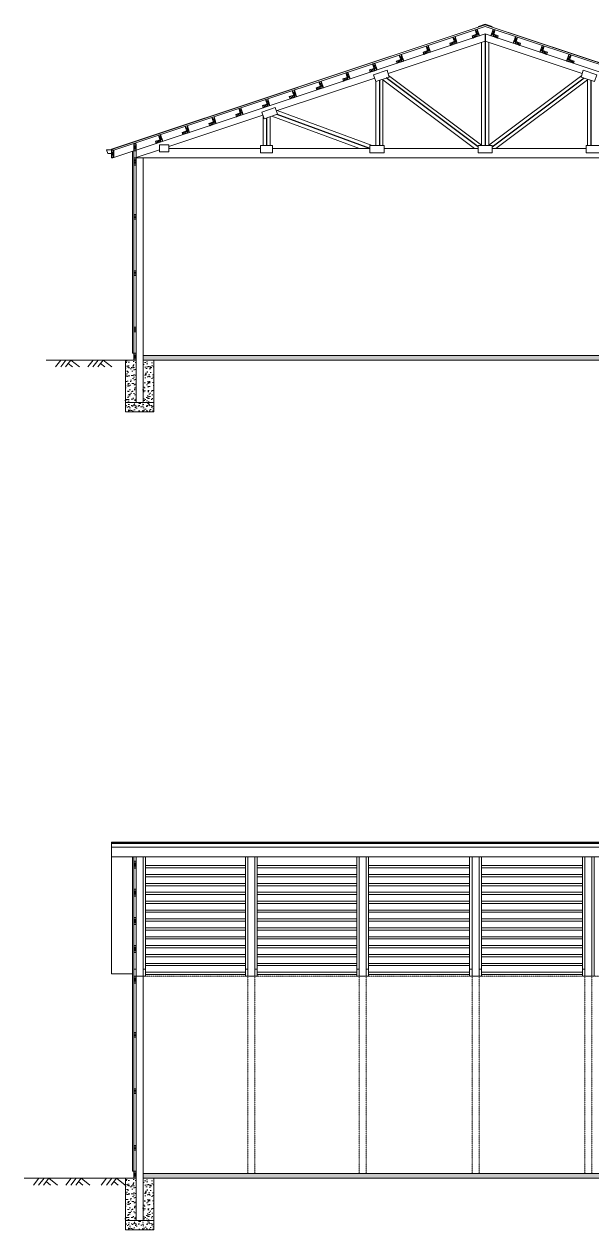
# Model space of a CAD drawing. Header units: inches. Extents: x -7700 to 6147, y -4891 to -2731.
# Drawn here: x -3344 to -2861, y -4891 to -3864 of the extents above; entities that cross this region are included whole.
import ezdxf

# ---------------------------------------------------------------- set-up
doc = ezdxf.new("R2010")
doc.units = ezdxf.units.IN
doc.header["$LTSCALE"] = 96
doc.header["$MEASUREMENT"] = 0
doc.linetypes.add('Dash', pattern=[0.225, 0.15, -0.075])
for name, color, linetype, lineweight in [('Common', 4, 'Continuous', 5), ('Dimensions', 7, 'Continuous', 5), ('Section', 6, 'Continuous', 18)]:
    doc.layers.add(name, color=color, linetype=linetype, lineweight=lineweight)
doc.layers.add('Hatch', color=7, linetype='Continuous', lineweight=0, true_color=0x919191)
pattern_1 = [(95, (-5127.6244, 6860.8195), (5.51552, 4.6280708), [0.75, -8.25]), (40, (-5127.6244, 6860.8195), (-6.2999217, 4.3376815), [0.6, -6.6]), (145.451444, (-5127.165, 6861.205), (-0.7844016, 8.9657522), [0.637402, -7.011421]), (91.1842, (-5129.039, 6862.234), (8.716934, 6.376138), [1.125, -12.375]), (141.63564, (-5128.312, 6862.765), (-0.279001, 13.497117), [0.956103, -10.517138]), (36.18416, (-5129.039, 6862.234), (-0.279001, 13.497117), [0.9, -9.9]), (66, (-5127.978, 6862.587), (7.0677157, 1.3738248), [0.75, -8.25]), (11, (-5127.978, 6862.587), (-3.407086, 6.8480844), [0.6, -6.6]), (116.451445, (-5127.389, 6862.702), (3.6606297, 8.221909), [0.637402, -7.011421]), (82.5, (-5127.6244, 6860.8195), (-2.26793185, 2.4398982), [0, -6.52, 0, -6.7, 0, -6.625]), (52.5, (-5127.6244, 6860.8195), (-0.9287294, 4.6490945), [0, -3.82, 0, -6.37, 0, -2.525]), (12.5, (-5129.2013, 6859.2426), (3.9341817, 3.6152076), [0, -2.5, 0, -7.8, 0, -10.35]), (2.5, (-5129.9084, 6858.5355), (3.4158998, 4.831598), [0, -3.25, 0, -5.18, 0, -7.35])]
pattern_2 = [(95, (-5127.6244, 6164.4583), (5.51552, 4.6280708), [0.75, -8.25]), (40, (-5127.6244, 6164.458), (-6.2999217, 4.3376815), [0.6, -6.6]), (145.451444, (-5127.165, 6164.844), (-0.7844016, 8.9657522), [0.637402, -7.011421]), (91.1842, (-5129.039, 6165.873), (8.716934, 6.376138), [1.125, -12.375]), (141.63564, (-5128.312, 6166.404), (-0.279001, 13.497117), [0.956103, -10.517138]), (36.18416, (-5129.039, 6165.873), (-0.279001, 13.497117), [0.9, -9.9]), (66, (-5127.978, 6166.226), (7.0677157, 1.3738248), [0.75, -8.25]), (11, (-5127.978, 6166.226), (-3.407086, 6.8480844), [0.6, -6.6]), (116.451445, (-5127.389, 6166.3406), (3.6606297, 8.221909), [0.637402, -7.011421]), (82.5, (-5127.6244, 6164.4583), (-2.26793185, 2.4398982), [0, -6.52, 0, -6.7, 0, -6.625]), (52.5, (-5127.6244, 6164.4583), (-0.9287294, 4.6490945), [0, -3.82, 0, -6.37, 0, -2.525]), (12.5, (-5129.2013, 6162.8815), (3.9341817, 3.6152076), [0, -2.5, 0, -7.8, 0, -10.35]), (2.5, (-5129.9084, 6162.1744), (3.4158998, 4.831598), [0, -3.25, 0, -5.18, 0, -7.35])]

msp = doc.modelspace()

# ---------------------------------------------------------------- hatches: boundary and pattern name
at = {"layer": 'Hatch'}
h = msp.add_hatch(dxfattribs=at)
h.set_pattern_fill('AR-SAND', color=256, scale=2.5, angle=45)
h.set_pattern_definition([(82.5, (-5127.6244, 6860.8195), (-3.517533, 3.2948178), [0, -3.8, 0, -4.25, 0, -4.0625]), (52.5, (-5127.6244, 6860.8195), (-1.8603438, 8.1174493), [0, -2.05, 0, -3.425, 0, -1.3125]), (12.5, (-5129.799, 6858.645), (5.4950732, 5.515081), [0, -1.25, 0, -4.5, 0, -5.875]), (2.5, (-5129.799, 6858.645), (3.7626054, 6.865657), [0, -0.625, 0, -2.95, 0, -3.375])])
h.paths.add_polyline_path([(-3233.3, -4150.3), (-3242.3, -4150.3), (-3242.3, -4186.3), (-3233.3, -4186.3)])
h.paths.add_polyline_path([(-3248.3, -4150.3), (-3257.3, -4150.3), (-3257.3, -4186.3), (-3248.3, -4186.3)])
h = msp.add_hatch(dxfattribs=at)
h.set_pattern_fill('AR-CONC', color=256, angle=45)
h.set_pattern_definition(pattern_1)
h.paths.add_polyline_path([(-2660.3, -4146.3), (-3242.3, -4146.3), (-3242.3, -4150.3), (-3233.3, -4150.3), (-2660.3, -4150.3)])
h = msp.add_hatch(dxfattribs=at)
h.set_pattern_fill('AR-CONC', color=256, angle=45)
h.set_pattern_definition(pattern_1)
h.paths.add_polyline_path([(-3233.3, -4186.3), (-3257.3, -4186.3), (-3257.3, -4194.3), (-3233.3, -4194.3)])
h = msp.add_hatch(dxfattribs=at)
h.set_pattern_fill('AR-CONC', color=256, angle=45)
h.set_pattern_definition(pattern_2)
h.paths.add_polyline_path([(-2300.3, -4842.7), (-3242.3, -4842.7), (-3242.3, -4846.7), (-3233.3, -4846.7), (-2300.3, -4846.7)])
h = msp.add_hatch(dxfattribs=at)
h.set_pattern_fill('AR-SAND', color=256, scale=2.5, angle=45)
h.set_pattern_definition([(82.5, (-5127.6244, 6164.4583), (-3.517533, 3.2948178), [0, -3.8, 0, -4.25, 0, -4.0625]), (52.5, (-5127.6244, 6164.4583), (-1.8603438, 8.1174493), [0, -2.05, 0, -3.425, 0, -1.3125]), (12.5, (-5129.799, 6162.284), (5.4950732, 5.515081), [0, -1.25, 0, -4.5, 0, -5.875]), (2.5, (-5129.799, 6162.284), (3.7626054, 6.865657), [0, -0.625, 0, -2.95, 0, -3.375])])
h.paths.add_polyline_path([(-3233.3, -4846.7), (-3242.3, -4846.7), (-3242.3, -4882.7), (-3233.3, -4882.7)])
h.paths.add_polyline_path([(-3248.3, -4846.7), (-3257.3, -4846.7), (-3257.3, -4882.7), (-3248.3, -4882.7)])
h = msp.add_hatch(dxfattribs=at)
h.set_pattern_fill('AR-CONC', color=256, angle=45)
h.set_pattern_definition(pattern_2)
h.paths.add_polyline_path([(-3233.3, -4882.7), (-3257.3, -4882.7), (-3257.3, -4890.7), (-3233.3, -4890.7)])

# ---------------------------------------------------------------- linework, layer by layer
at = {"layer": 'Common'}
for p, q in [((-3269.3, -3970.9), (-2951.3, -3864.9)), ((-2951.3, -3865), (-3269.3, -3971)), ((-3267.2, -3971.6), (-2951.3, -3866.3)), ((-2958, -3868.6), (-2958, -3874.9)), ((-2951.3, -3864.4), (-2957.1, -3866.3)), ((-2957.1, -3866.3), (-2957, -3866.8)), ((-2945.4, -3866.3), (-2951.3, -3864.4)), ((-2633.2, -3970.9), (-2951.3, -3864.9)), ((-2951.3, -3865), (-2633.3, -3971)), ((-2635.4, -3971.6), (-2951.3, -3866.3)), ((-2945.6, -3866.8), (-2945.4, -3866.3)), ((-2944.6, -3868.6), (-2944.6, -3874.9)), ((-2980.7, -3882.5), (-2977.6, -3879.3)), ((-2978.8, -3875.5), (-2975, -3880.6)), ((-2976.9, -3874.9), (-2976.9, -3881.2)), ((-2962.4, -3874.3), (-2958, -3874.9)), ((-2961.8, -3876.2), (-2958.6, -3873)), ((-2959.9, -3869.2), (-2956.1, -3874.3)), ((-2942.7, -3869.2), (-2946.5, -3874.3)), ((-2940.2, -3874.3), (-2944.6, -3874.9)), ((-2940.8, -3876.2), (-2944, -3873)), ((-2923.7, -3875.5), (-2927.5, -3880.6)), ((-2925.6, -3874.9), (-2925.6, -3881.2)), ((-2921.8, -3882.5), (-2925, -3879.3)), ((-3004.1, -3888.2), (-2999.7, -3888.8)), ((-3003.5, -3890.1), (-3000.3, -3886.9)), ((-3001.6, -3883.1), (-2997.8, -3888.2)), ((-2999.7, -3882.5), (-2999.7, -3888.8)), ((-2981.4, -3880.6), (-2976.9, -3881.2)), ((-2921.2, -3880.6), (-2925.6, -3881.2)), ((-2901, -3883.1), (-2904.8, -3888.2)), ((-2902.9, -3882.5), (-2902.9, -3888.8)), ((-2898.4, -3888.2), (-2902.9, -3888.8)), ((-2899.1, -3890.1), (-2902.2, -3886.9)), ((-3047.1, -3898.3), (-3043.3, -3903.4)), ((-3045.2, -3897.7), (-3045.2, -3904)), ((-3026.9, -3895.8), (-3022.5, -3896.4)), ((-3026.3, -3897.7), (-3023.1, -3894.5)), ((-3024.4, -3890.7), (-3020.6, -3895.8)), ((-3022.5, -3890.1), (-3022.5, -3896.4)), ((-2878.2, -3890.7), (-2882, -3895.8)), ((-2880.1, -3890.1), (-2880.1, -3896.4)), ((-2875.7, -3895.8), (-2880.1, -3896.4)), ((-2876.3, -3897.7), (-2879.5, -3894.5)), ((-3071.8, -3912.8), (-3068.6, -3909.7)), ((-3069.9, -3905.9), (-3066.1, -3910.9)), ((-3068, -3905.2), (-3068, -3911.6)), ((-3049.7, -3903.4), (-3045.2, -3904)), ((-3049, -3905.2), (-3045.9, -3902.1)), ((-3113.5, -3920.4), (-3113.5, -3926.8)), ((-3095.2, -3918.5), (-3090.8, -3919.2)), ((-3094.6, -3920.4), (-3091.4, -3917.3)), ((-3092.7, -3913.5), (-3088.9, -3918.5)), ((-3090.8, -3912.8), (-3090.8, -3919.2)), ((-3072.4, -3910.9), (-3068, -3911.6)), ((-3138.2, -3928.6), (-3134.4, -3933.7)), ((-3136.3, -3928), (-3136.3, -3934.3)), ((-3118, -3926.1), (-3113.5, -3926.8)), ((-3117.3, -3928), (-3114.2, -3924.9)), ((-3115.4, -3921.1), (-3111.7, -3926.1)), ((-3162.9, -3943.2), (-3159.7, -3940)), ((-3161, -3936.2), (-3157.2, -3941.3)), ((-3159.1, -3935.6), (-3159.1, -3941.9)), ((-3140.7, -3933.7), (-3136.3, -3934.3)), ((-3140.1, -3935.6), (-3136.9, -3932.4)), ((-3204.6, -3950.8), (-3204.6, -3957.1)), ((-3186.3, -3948.9), (-3181.9, -3949.5)), ((-3185.6, -3950.8), (-3182.5, -3947.6)), ((-3183.8, -3943.8), (-3180, -3948.9)), ((-3181.9, -3943.2), (-3181.9, -3949.5)), ((-3163.5, -3941.3), (-3159.1, -3941.9)), ((-3229.3, -3959), (-3225.5, -3964.1)), ((-3227.4, -3958.4), (-3227.4, -3964.7)), ((-3209, -3956.5), (-3204.6, -3957.1)), ((-3208.4, -3958.4), (-3205.3, -3955.2)), ((-3206.5, -3951.4), (-3202.7, -3956.5)), ((-3273.3, -3971.5), (-3272.3, -3974.5)), ((-3269.3, -3971.5), (-3273.3, -3971.5)), ((-3269.3, -3970.9), (-3269.3, -3971)), ((-3269.3, -3978.3), (-3269.3, -3971)), ((-3269.3, -3971.5), (-3269.3, -3974.5)), ((-3269.2, -3977.6), (-3267.2, -3971.6)), ((-3269.2, -3971.6), (-3267.2, -3977.6)), ((-3250.3, -3972.3), (-3248.3, -3966.3)), ((-3250.3, -3966.3), (-3248.3, -3972.3)), ((-3231.8, -3964.1), (-3227.4, -3964.7)), ((-3231.2, -3966), (-3228, -3962.8)), ((-3272.3, -3974.5), (-3269.3, -3974.5)), ((-3269.3, -3978.3), (-3268.1, -3978.3)), ((-3268.1, -3978.3), (-3250.3, -3972.3)), ((-3251.3, -4144.3), (-3251.3, -3972.7)), ((-3250.3, -4144.3), (-3250.3, -3972)), ((-3248.3, -3978.3), (-3250.3, -3984.3)), ((-3250.3, -3978.3), (-3248.3, -3984.3)), ((-3248.2, -4026.3), (-3250.2, -4030.3)), ((-3250.2, -4026.3), (-3248.2, -4030.3)), ((-3248.2, -4074.3), (-3250.2, -4078.3)), ((-3250.2, -4074.3), (-3248.2, -4078.3)), ((-3248.2, -4122.3), (-3250.2, -4126.3)), ((-3250.2, -4122.3), (-3248.2, -4126.3)), ((-3251.3, -4144.3), (-3250.2, -4144.3)), ((-3248.3, -4144.3), (-3250.3, -4150.3)), ((-3250.3, -4144.3), (-3248.3, -4150.3)), ((-3251.3, -4840.7), (-3251.3, -4573)), ((-3250.3, -4840.7), (-3250.3, -4573)), ((-3248.3, -4576.7), (-3250.3, -4582.7)), ((-3250.3, -4576.7), (-3248.3, -4582.7)), ((-3240.3, -4580.6), (-3155.3, -4580.6)), ((-3240.3, -4582.5), (-3155.3, -4582.5)), ((-3145.3, -4580.6), (-3060.5, -4580.6)), ((-3145.3, -4582.5), (-3060.5, -4582.5)), ((-3050.5, -4580.6), (-2964.5, -4580.6)), ((-3050.5, -4582.5), (-2964.5, -4582.5)), ((-2954.5, -4580.6), (-2868.5, -4580.6)), ((-2954.5, -4582.5), (-2868.5, -4582.5)), ((-3240.3, -4588.2), (-3155.3, -4588.2)), ((-3240.3, -4590.1), (-3155.3, -4590.1)), ((-3240.3, -4595.8), (-3155.3, -4595.8)), ((-3240.3, -4597.7), (-3155.3, -4597.7)), ((-3145.3, -4588.2), (-3060.5, -4588.2)), ((-3145.3, -4590.1), (-3060.5, -4590.1)), ((-3145.3, -4595.8), (-3060.5, -4595.8)), ((-3145.3, -4597.7), (-3060.5, -4597.7)), ((-3050.5, -4588.2), (-2964.5, -4588.2)), ((-3050.5, -4590.1), (-2964.5, -4590.1)), ((-3050.5, -4595.8), (-2964.5, -4595.8)), ((-3050.5, -4597.7), (-2964.5, -4597.7)), ((-2954.5, -4588.2), (-2868.5, -4588.2)), ((-2954.5, -4590.1), (-2868.5, -4590.1)), ((-2954.5, -4595.8), (-2868.5, -4595.8)), ((-2954.5, -4597.7), (-2868.5, -4597.7)), ((-3248.3, -4600.7), (-3250.3, -4606.7)), ((-3250.3, -4600.7), (-3248.3, -4606.7)), ((-3240.3, -4603.3), (-3155.3, -4603.3)), ((-3240.3, -4605.2), (-3155.3, -4605.2)), ((-3145.3, -4603.3), (-3060.5, -4603.3)), ((-3145.3, -4605.2), (-3060.5, -4605.2)), ((-3050.5, -4603.3), (-2964.5, -4603.3)), ((-3050.5, -4605.2), (-2964.5, -4605.2)), ((-2954.5, -4603.3), (-2868.5, -4603.3)), ((-2954.5, -4605.2), (-2868.5, -4605.2)), ((-3240.3, -4610.9), (-3155.3, -4610.9)), ((-3240.3, -4612.8), (-3155.3, -4612.8)), ((-3145.3, -4610.9), (-3060.5, -4610.9)), ((-3145.3, -4612.8), (-3060.5, -4612.8)), ((-3050.5, -4610.9), (-2964.5, -4610.9)), ((-3050.5, -4612.8), (-2964.5, -4612.8)), ((-2954.5, -4610.9), (-2868.5, -4610.9)), ((-2954.5, -4612.8), (-2868.5, -4612.8)), ((-3248.3, -4624.7), (-3250.3, -4630.7)), ((-3250.3, -4624.7), (-3248.3, -4630.7)), ((-3240.3, -4618.5), (-3155.3, -4618.5)), ((-3240.3, -4620.3), (-3155.3, -4620.3)), ((-3240.3, -4626), (-3155.3, -4626)), ((-3240.3, -4627.9), (-3155.3, -4627.9)), ((-3145.3, -4618.5), (-3060.5, -4618.5)), ((-3145.3, -4620.3), (-3060.5, -4620.3)), ((-3145.3, -4626), (-3060.5, -4626)), ((-3145.3, -4627.9), (-3060.5, -4627.9)), ((-3050.5, -4618.5), (-2964.5, -4618.5)), ((-3050.5, -4620.3), (-2964.5, -4620.3)), ((-3050.5, -4626), (-2964.5, -4626)), ((-3050.5, -4627.9), (-2964.5, -4627.9)), ((-2954.5, -4618.5), (-2868.5, -4618.5)), ((-2954.5, -4620.3), (-2868.5, -4620.3)), ((-2954.5, -4626), (-2868.5, -4626)), ((-2954.5, -4627.9), (-2868.5, -4627.9)), ((-3240.3, -4633.6), (-3155.3, -4633.6)), ((-3240.3, -4635.5), (-3155.3, -4635.5)), ((-3145.3, -4633.6), (-3060.5, -4633.6)), ((-3145.3, -4635.5), (-3060.5, -4635.5)), ((-3050.5, -4633.6), (-2964.5, -4633.6)), ((-3050.5, -4635.5), (-2964.5, -4635.5)), ((-2954.5, -4633.6), (-2868.5, -4633.6)), ((-2954.5, -4635.5), (-2868.5, -4635.5)), ((-3248.3, -4648.7), (-3250.3, -4654.7)), ((-3250.3, -4648.7), (-3248.3, -4654.7)), ((-3240.3, -4641.1), (-3155.3, -4641.1)), ((-3240.3, -4643), (-3155.3, -4643)), ((-3240.3, -4648.7), (-3155.3, -4648.7)), ((-3145.3, -4641.1), (-3060.5, -4641.1)), ((-3145.3, -4643), (-3060.5, -4643)), ((-3145.3, -4648.7), (-3060.5, -4648.7)), ((-3050.5, -4641.1), (-2964.5, -4641.1)), ((-3050.5, -4643), (-2964.5, -4643)), ((-3050.5, -4648.7), (-2964.5, -4648.7)), ((-2954.5, -4641.1), (-2868.5, -4641.1)), ((-2954.5, -4643), (-2868.5, -4643)), ((-2954.5, -4648.7), (-2868.5, -4648.7)), ((-3240.3, -4650.6), (-3155.3, -4650.6)), ((-3240.3, -4656.3), (-3155.3, -4656.3)), ((-3240.3, -4658.2), (-3155.3, -4658.2)), ((-3145.3, -4650.6), (-3060.5, -4650.6)), ((-3145.3, -4656.3), (-3060.5, -4656.3)), ((-3145.3, -4658.2), (-3060.5, -4658.2)), ((-3050.5, -4650.6), (-2964.5, -4650.6)), ((-3050.5, -4656.3), (-2964.5, -4656.3)), ((-3050.5, -4658.2), (-2964.5, -4658.2)), ((-2954.5, -4650.6), (-2868.5, -4650.6)), ((-2954.5, -4656.3), (-2868.5, -4656.3)), ((-2954.5, -4658.2), (-2868.5, -4658.2)), ((-3240.3, -4663.8), (-3155.3, -4663.8)), ((-3240.3, -4665.7), (-3155.3, -4665.7)), ((-3145.3, -4663.8), (-3060.5, -4663.8)), ((-3145.3, -4665.7), (-3060.5, -4665.7)), ((-3050.5, -4663.8), (-2964.5, -4663.8)), ((-3050.5, -4665.7), (-2964.5, -4665.7)), ((-2954.5, -4663.8), (-2868.5, -4663.8)), ((-2954.5, -4665.7), (-2868.5, -4665.7)), ((-3248.3, -4674.7), (-3250.3, -4680.7)), ((-3250.3, -4674.7), (-3248.3, -4680.7)), ((-3240.3, -4671.4), (-3155.3, -4671.4)), ((-3240.3, -4673.3), (-3155.3, -4673.3)), ((-3145.3, -4671.4), (-3060.5, -4671.4)), ((-3145.3, -4673.3), (-3060.5, -4673.3)), ((-3050.5, -4671.4), (-2964.5, -4671.4)), ((-3050.5, -4673.3), (-2964.5, -4673.3)), ((-2954.5, -4671.4), (-2868.5, -4671.4)), ((-2954.5, -4673.3), (-2868.5, -4673.3)), ((-3248.2, -4722.7), (-3250.2, -4726.7)), ((-3250.2, -4722.7), (-3248.2, -4726.7)), ((-3248.2, -4770.7), (-3250.2, -4774.7)), ((-3250.2, -4770.7), (-3248.2, -4774.7)), ((-3248.2, -4818.7), (-3250.2, -4822.7)), ((-3250.2, -4818.7), (-3248.2, -4822.7)), ((-3251.3, -4840.7), (-3250.2, -4840.7)), ((-3248.3, -4840.7), (-3250.3, -4846.7)), ((-3250.3, -4840.7), (-3248.3, -4846.7))]:
    msp.add_line(p, q, dxfattribs=at)
at = {"layer": 'Common', "linetype": 'Continuous', "transparency": 33554687}
for p, q in [((-3269.3, -4560.7), (-2273.3, -4560.7)), ((-3269.3, -4560.9), (-2273.3, -4560.9)), ((-3269.3, -4560.9), (-2273.3, -4560.9)), ((-3269.3, -4561.4), (-2273.3, -4561.4)), ((-3269.3, -4561.4), (-2273.3, -4561.4)), ((-3269.3, -4561.8), (-2273.3, -4561.8)), ((-2273.3, -4573), (-3269.3, -4573))]:
    msp.add_line(p, q, dxfattribs=at)
at = {"layer": 'Common', "linetype": 'Dash', "ltscale": 0.01}
for p, q in [((-3248.3, -4674.7), (-2294.3, -4674.7)), ((-3153.3, -4674.7), (-3153.3, -4842.7)), ((-3147.3, -4674.7), (-3147.3, -4842.7)), ((-3058.5, -4674.7), (-3058.5, -4842.7)), ((-3052.5, -4674.7), (-3052.5, -4842.7)), ((-2962.5, -4674.7), (-2962.5, -4842.7)), ((-2956.5, -4674.7), (-2956.5, -4842.7)), ((-2866.5, -4674.7), (-2866.5, -4842.7)), ((-2860.5, -4674.7), (-2860.5, -4842.7))]:
    msp.add_line(p, q, dxfattribs=at)
at = {"layer": 'Common'}
for points in [[(-3044.3, -3913.2), (-3032.9, -3909.4), (-3034.8, -3903.7), (-3046.2, -3907.5), (-3044.3, -3913.2)], [(-2858.3, -3913.2), (-2869.6, -3909.4), (-2867.8, -3903.7), (-2856.4, -3907.5), (-2858.3, -3913.2)], [(-3139.4, -3944.9), (-3128, -3941.1), (-3129.9, -3935.4), (-3141.3, -3939.2), (-3139.4, -3944.9)], [(-3228.3, -3973.2), (-3220.3, -3973.2), (-3220.3, -3967.2), (-3228.3, -3967.2), (-3228.3, -3973.2)], [(-3142.3, -3973.8), (-3132.3, -3973.8), (-3132.3, -3967.8), (-3142.3, -3967.8), (-3142.3, -3973.8)], [(-3049.3, -3973.8), (-3037.3, -3973.8), (-3037.3, -3967.8), (-3049.3, -3967.8), (-3049.3, -3973.8)], [(-2957.3, -3973.8), (-2945.3, -3973.8), (-2945.3, -3967.8), (-2957.3, -3967.8), (-2957.3, -3973.8)], [(-2853.3, -3973.8), (-2865.3, -3973.8), (-2865.3, -3967.8), (-2853.3, -3967.8), (-2853.3, -3973.8)]]:
    msp.add_lwpolyline(points, dxfattribs=at)
at = {"layer": 'Defpoints'}
for p, q in [((-2951.3, -3872.7), (-2951.3, -3967.8)), ((-3041.3, -3912.2), (-3041.3, -3967.8)), ((-2957.3, -3968.8), (-3035.4, -3910.2)), ((-2945.3, -3968.8), (-2867.1, -3910.2)), ((-2861.3, -3912.2), (-2861.3, -3967.8)), ((-3137.3, -3944.2), (-3137.3, -3967.8)), ((-3049.3, -3970.3), (-3128.3, -3941.2))]:
    msp.add_line(p, q, dxfattribs=at)
at = {"layer": 'Dimensions'}
for p, q in [((-3312.3, -4150.3), (-3316.8, -4156.1)), ((-3307.9, -4150.3), (-3312.4, -4156.1)), ((-3303.8, -4150.3), (-3308.4, -4156.1)), ((-3306.1, -4153.2), (-3302.4, -4156.1)), ((-3303.8, -4150.3), (-3296.4, -4156.1)), ((-3284.8, -4150.3), (-3289.3, -4156.1)), ((-3280.4, -4150.3), (-3285, -4156.1)), ((-3276.3, -4150.3), (-3280.9, -4156.1)), ((-3278.6, -4153.2), (-3274.9, -4156.1)), ((-3276.3, -4150.3), (-3268.9, -4156.1)), ((-3331, -4846.7), (-3335.5, -4852.5)), ((-3326.6, -4846.7), (-3331.2, -4852.5)), ((-3322.5, -4846.7), (-3327.1, -4852.5)), ((-3324.8, -4849.6), (-3321.1, -4852.5)), ((-3322.5, -4846.7), (-3315.1, -4852.5)), ((-3303.5, -4846.7), (-3308, -4852.5)), ((-3299.1, -4846.7), (-3303.7, -4852.5)), ((-3295, -4846.7), (-3299.6, -4852.5)), ((-3297.3, -4849.6), (-3293.6, -4852.5)), ((-3295, -4846.7), (-3287.6, -4852.5)), ((-3273.3, -4846.7), (-3277.9, -4852.5)), ((-3269, -4846.7), (-3273.5, -4852.5)), ((-3264.9, -4846.7), (-3269.4, -4852.5)), ((-3267.2, -4849.6), (-3263.5, -4852.5)), ((-3264.9, -4846.7), (-3257.5, -4852.5))]:
    msp.add_line(p, q, dxfattribs=at)
at = {"layer": 'Section'}
for p, q in [((-3248.3, -3971.7), (-2951.3, -3872.7)), ((-3033.9, -3906.5), (-2951.3, -3879)), ((-2654.3, -3971.7), (-2951.3, -3872.7)), ((-2868.7, -3906.5), (-2951.3, -3879)), ((-2954.3, -3880), (-2954.3, -3967.3)), ((-2948.3, -3880), (-2948.3, -3967.3)), ((-2954.3, -3967.3), (-3033.4, -3908)), ((-2948.3, -3967.3), (-2869.2, -3908)), ((-3129, -3938.2), (-3045.3, -3910.3)), ((-3044.3, -3913.2), (-3044.3, -3967.8)), ((-3038.3, -3911.8), (-3038.3, -3967.8)), ((-2960.3, -3970.3), (-3038.3, -3911.8)), ((-2942.3, -3970.3), (-2864.3, -3911.8)), ((-2864.3, -3911.8), (-2864.3, -3967.8)), ((-3047.5, -3967.8), (-3128.2, -3938)), ((-3220.3, -3968.6), (-3140.4, -3942)), ((-3140.3, -3942.2), (-3140.3, -3967.8)), ((-3134.3, -3943.2), (-3134.3, -3967.8)), ((-3058.1, -3970.3), (-3132.8, -3942.7)), ((-3248.3, -3978), (-3228.3, -3971.3)), ((-3248.3, -4186.3), (-3248.3, -3971.7)), ((-3142.3, -3970.3), (-3220.3, -3970.3)), ((-3049.3, -3970.3), (-3132.3, -3970.3)), ((-2957.3, -3970.3), (-3037.3, -3970.3)), ((-2945.3, -3970.3), (-2865.3, -3970.3)), ((-2654.3, -3978.3), (-3248.3, -3978.3)), ((-3242.3, -4186.3), (-3242.3, -3978.3)), ((-3324.8, -4150.3), (-3248.3, -4150.3)), ((-2660.3, -4146.3), (-3242.3, -4146.3)), ((-3242.3, -4150.3), (-2660.3, -4150.3)), ((-3269.3, -4672.6), (-3269.3, -4560.7)), ((-3269.3, -4565), (-2273.3, -4565)), ((-2273.3, -4573), (-3269.3, -4573)), ((-3248.3, -4882.7), (-3248.3, -4573)), ((-3242.3, -4674.7), (-3242.3, -4573)), ((-3250.3, -4668.7), (-3248.3, -4668.7)), ((-3242.3, -4668.7), (-3240.3, -4668.7)), ((-3155.3, -4668.7), (-3153.3, -4668.7)), ((-3147.3, -4668.7), (-3145.3, -4668.7)), ((-3060.5, -4668.7), (-3058.5, -4668.7)), ((-3052.5, -4668.7), (-3050.5, -4668.7)), ((-2964.5, -4668.7), (-2962.5, -4668.7)), ((-2956.5, -4668.7), (-2954.5, -4668.7)), ((-2868.5, -4668.7), (-2866.5, -4668.7)), ((-3251.3, -4672.6), (-3269.3, -4672.6)), ((-3242.3, -4882.7), (-3242.3, -4674.7)), ((-2300.3, -4842.7), (-3242.3, -4842.7)), ((-3242.3, -4842.7), (-2300.3, -4842.7)), ((-3343.5, -4846.7), (-3248.3, -4846.7)), ((-3242.3, -4846.7), (-2300.3, -4846.7))]:
    msp.add_line(p, q, dxfattribs=at)
for points in [[(-2959.9, -3869.2), (-2958, -3874.9), (-2956.1, -3874.3), (-2958, -3868.6), (-2959.9, -3869.2)], [(-2942.7, -3869.2), (-2944.6, -3874.9), (-2946.5, -3874.3), (-2944.6, -3868.6), (-2942.7, -3869.2)], [(-2981.4, -3880.6), (-2980.7, -3882.5), (-2976.9, -3881.2), (-2977.6, -3879.3), (-2981.4, -3880.6)], [(-2978.8, -3875.5), (-2976.9, -3881.2), (-2975, -3880.6), (-2976.9, -3874.9), (-2978.8, -3875.5)], [(-2962.4, -3874.3), (-2961.8, -3876.2), (-2958, -3874.9), (-2958.6, -3873), (-2962.4, -3874.3)], [(-2940.2, -3874.3), (-2940.8, -3876.2), (-2944.6, -3874.9), (-2944, -3873), (-2940.2, -3874.3)], [(-2923.7, -3875.5), (-2925.6, -3881.2), (-2927.5, -3880.6), (-2925.6, -3874.9), (-2923.7, -3875.5)], [(-2921.2, -3880.6), (-2921.8, -3882.5), (-2925.6, -3881.2), (-2925, -3879.3), (-2921.2, -3880.6)], [(-3004.1, -3888.2), (-3003.5, -3890.1), (-2999.7, -3888.8), (-3000.3, -3886.9), (-3004.1, -3888.2)], [(-3001.6, -3883.1), (-2999.7, -3888.8), (-2997.8, -3888.2), (-2999.7, -3882.5), (-3001.6, -3883.1)], [(-2901, -3883.1), (-2902.9, -3888.8), (-2904.8, -3888.2), (-2902.9, -3882.5), (-2901, -3883.1)], [(-2898.4, -3888.2), (-2899.1, -3890.1), (-2902.9, -3888.8), (-2902.2, -3886.9), (-2898.4, -3888.2)], [(-3047.1, -3898.3), (-3045.2, -3904), (-3043.3, -3903.4), (-3045.2, -3897.7), (-3047.1, -3898.3)], [(-3026.9, -3895.8), (-3026.3, -3897.7), (-3022.5, -3896.4), (-3023.1, -3894.5), (-3026.9, -3895.8)], [(-3024.4, -3890.7), (-3022.5, -3896.4), (-3020.6, -3895.8), (-3022.5, -3890.1), (-3024.4, -3890.7)], [(-2878.2, -3890.7), (-2880.1, -3896.4), (-2882, -3895.8), (-2880.1, -3890.1), (-2878.2, -3890.7)], [(-2875.7, -3895.8), (-2876.3, -3897.7), (-2880.1, -3896.4), (-2879.5, -3894.5), (-2875.7, -3895.8)], [(-3072.4, -3910.9), (-3071.8, -3912.8), (-3068, -3911.6), (-3068.6, -3909.7), (-3072.4, -3910.9)], [(-3069.9, -3905.9), (-3068, -3911.6), (-3066.1, -3910.9), (-3068, -3905.2), (-3069.9, -3905.9)], [(-3049.7, -3903.4), (-3049, -3905.2), (-3045.2, -3904), (-3045.9, -3902.1), (-3049.7, -3903.4)], [(-3115.4, -3921.1), (-3113.5, -3926.8), (-3111.7, -3926.1), (-3113.5, -3920.4), (-3115.4, -3921.1)], [(-3095.2, -3918.5), (-3094.6, -3920.4), (-3090.8, -3919.2), (-3091.4, -3917.3), (-3095.2, -3918.5)], [(-3092.7, -3913.5), (-3090.8, -3919.2), (-3088.9, -3918.5), (-3090.8, -3912.8), (-3092.7, -3913.5)], [(-3138.2, -3928.6), (-3136.3, -3934.3), (-3134.4, -3933.7), (-3136.3, -3928), (-3138.2, -3928.6)], [(-3118, -3926.1), (-3117.3, -3928), (-3113.5, -3926.8), (-3114.2, -3924.9), (-3118, -3926.1)], [(-3163.5, -3941.3), (-3162.9, -3943.2), (-3159.1, -3941.9), (-3159.7, -3940), (-3163.5, -3941.3)], [(-3161, -3936.2), (-3159.1, -3941.9), (-3157.2, -3941.3), (-3159.1, -3935.6), (-3161, -3936.2)], [(-3140.7, -3933.7), (-3140.1, -3935.6), (-3136.3, -3934.3), (-3136.9, -3932.4), (-3140.7, -3933.7)], [(-3206.5, -3951.4), (-3204.6, -3957.1), (-3202.7, -3956.5), (-3204.6, -3950.8), (-3206.5, -3951.4)], [(-3186.3, -3948.9), (-3185.6, -3950.8), (-3181.9, -3949.5), (-3182.5, -3947.6), (-3186.3, -3948.9)], [(-3183.8, -3943.8), (-3181.9, -3949.5), (-3180, -3948.9), (-3181.9, -3943.2), (-3183.8, -3943.8)], [(-3229.3, -3959), (-3227.4, -3964.7), (-3225.5, -3964.1), (-3227.4, -3958.4), (-3229.3, -3959)], [(-3209, -3956.5), (-3208.4, -3958.4), (-3204.6, -3957.1), (-3205.3, -3955.2), (-3209, -3956.5)], [(-3269.2, -3971.6), (-3269.2, -3977.6), (-3267.2, -3977.6), (-3267.2, -3971.6), (-3269.2, -3971.6)], [(-3250.3, -3966.3), (-3250.3, -3972.3), (-3248.3, -3972.3), (-3248.3, -3966.3), (-3250.3, -3966.3)], [(-3231.8, -3964.1), (-3231.2, -3966), (-3227.4, -3964.7), (-3228, -3962.8), (-3231.8, -3964.1)], [(-3248.3, -3984.3), (-3248.3, -3978.3), (-3250.3, -3978.3), (-3250.3, -3984.3), (-3248.3, -3984.3)], [(-3248.2, -4030.3), (-3248.2, -4026.3), (-3250.2, -4026.3), (-3250.2, -4030.3), (-3248.2, -4030.3)], [(-3248.2, -4078.3), (-3248.2, -4074.3), (-3250.2, -4074.3), (-3250.2, -4078.3), (-3248.2, -4078.3)], [(-3248.2, -4126.3), (-3248.2, -4122.3), (-3250.2, -4122.3), (-3250.2, -4126.3), (-3248.2, -4126.3)], [(-3248.3, -4150.3), (-3248.3, -4144.3), (-3250.3, -4144.3), (-3250.3, -4150.3), (-3248.3, -4150.3)], [(-3257.3, -4150.3), (-3248.3, -4150.3)], [(-3242.3, -4150.3), (-3233.3, -4150.3), (-3233.3, -4194.3), (-3257.3, -4194.3), (-3257.3, -4150.3)], [(-3257.3, -4186.3), (-3233.3, -4186.3), (-3233.3, -4194.3), (-3257.3, -4194.3), (-3257.3, -4186.3)], [(-3250.3, -4573), (-3250.3, -4674.7), (-3240.3, -4674.7), (-3240.3, -4573), (-3250.3, -4573)], [(-3248.3, -4582.7), (-3248.3, -4576.7), (-3250.3, -4576.7), (-3250.3, -4582.7), (-3248.3, -4582.7)], [(-3155.3, -4573), (-3155.3, -4674.7), (-3145.3, -4674.7), (-3145.3, -4573), (-3155.3, -4573)], [(-3153.3, -4573), (-3153.3, -4674.7), (-3147.3, -4674.7), (-3147.3, -4573)], [(-3060.5, -4573), (-3060.5, -4674.7), (-3050.5, -4674.7), (-3050.5, -4573), (-3060.5, -4573)], [(-3058.5, -4573), (-3058.5, -4674.7), (-3052.5, -4674.7), (-3052.5, -4573)], [(-2964.5, -4573), (-2964.5, -4674.7), (-2954.5, -4674.7), (-2954.5, -4573), (-2964.5, -4573)], [(-2962.5, -4573), (-2962.5, -4674.7), (-2956.5, -4674.7), (-2956.5, -4573)], [(-2868.5, -4573), (-2868.5, -4674.7), (-2858.5, -4674.7), (-2858.5, -4573), (-2868.5, -4573)], [(-2866.5, -4573), (-2866.5, -4674.7), (-2860.5, -4674.7), (-2860.5, -4573)], [(-3248.3, -4606.7), (-3248.3, -4600.7), (-3250.3, -4600.7), (-3250.3, -4606.7), (-3248.3, -4606.7)], [(-3248.3, -4630.7), (-3248.3, -4624.7), (-3250.3, -4624.7), (-3250.3, -4630.7), (-3248.3, -4630.7)], [(-3248.3, -4654.7), (-3248.3, -4648.7), (-3250.3, -4648.7), (-3250.3, -4654.7), (-3248.3, -4654.7)], [(-3248.3, -4680.7), (-3248.3, -4674.7), (-3250.3, -4674.7), (-3250.3, -4680.7), (-3248.3, -4680.7)], [(-3248.3, -4674.7), (-3248.3, -4672.7)], [(-3248.3, -4678.7), (-3248.3, -4676.7)], [(-3248.2, -4726.7), (-3248.2, -4722.7), (-3250.2, -4722.7), (-3250.2, -4726.7), (-3248.2, -4726.7)], [(-3248.2, -4774.7), (-3248.2, -4770.7), (-3250.2, -4770.7), (-3250.2, -4774.7), (-3248.2, -4774.7)], [(-3248.2, -4822.7), (-3248.2, -4818.7), (-3250.2, -4818.7), (-3250.2, -4822.7), (-3248.2, -4822.7)], [(-3248.3, -4846.7), (-3248.3, -4840.7), (-3250.3, -4840.7), (-3250.3, -4846.7), (-3248.3, -4846.7)], [(-3257.3, -4846.7), (-3248.3, -4846.7)], [(-3242.3, -4846.7), (-3233.3, -4846.7), (-3233.3, -4890.7), (-3257.3, -4890.7), (-3257.3, -4846.7)], [(-3257.3, -4882.7), (-3233.3, -4882.7), (-3233.3, -4890.7), (-3257.3, -4890.7), (-3257.3, -4882.7)]]:
    msp.add_lwpolyline(points, dxfattribs=at)

doc.saveas('drawing.dxf')
